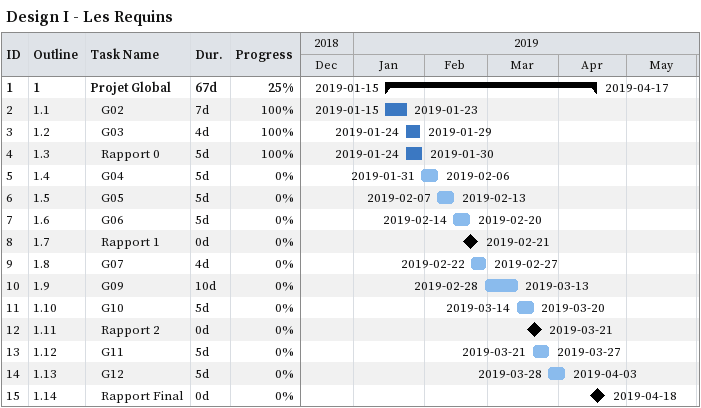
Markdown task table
Design I - Les Requins

| ID | WBS | Task | Duration | Start | Finish | % complete |
|---|---|---|---|---|---|---|
| 1 | 1 | **Projet Global** | 67d | 2019-01-15 | 2019-04-17 | 25 |
| 2 | 1.1 | G02 | 7d | 2019-01-15 | 2019-01-23 | 100 |
| 3 | 1.2 | G03 | 4d | 2019-01-24 | 2019-01-29 | 100 |
| 4 | 1.3 | Rapport 0 | 5d | 2019-01-24 | 2019-01-30 | 100 |
| 5 | 1.4 | G04 | 5d | 2019-01-31 | 2019-02-06 | 0 |
| 6 | 1.5 | G05 | 5d | 2019-02-07 | 2019-02-13 | 0 |
| 7 | 1.6 | G06 | 5d | 2019-02-14 | 2019-02-20 | 0 |
| 8 | 1.7 | Rapport 1 | 0d | 2019-02-21 | 2019-02-21 | 0 |
| 9 | 1.8 | G07 | 4d | 2019-02-22 | 2019-02-27 | 0 |
| 10 | 1.9 | G09 | 10d | 2019-02-28 | 2019-03-13 | 0 |
| 11 | 1.10 | G10 | 5d | 2019-03-14 | 2019-03-20 | 0 |
| 12 | 1.11 | Rapport 2 | 0d | 2019-03-21 | 2019-03-21 | 0 |
| 13 | 1.12 | G11 | 5d | 2019-03-21 | 2019-03-27 | 0 |
| 14 | 1.13 | G12 | 5d | 2019-03-28 | 2019-04-03 | 0 |
| 15 | 1.14 | Rapport Final | 0d | 2019-04-18 | 2019-04-18 | 0 |
